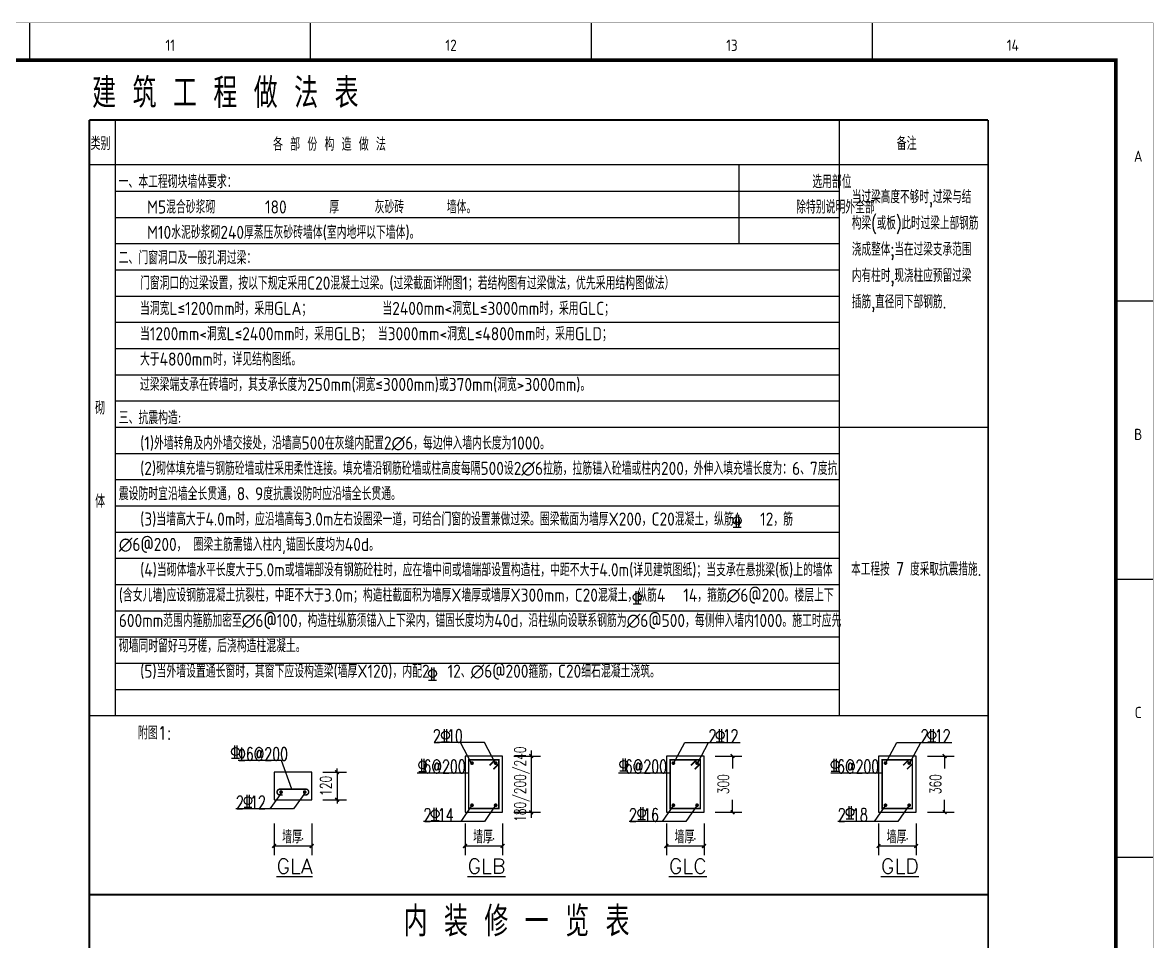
# Model space of a CAD drawing. Extents: x 43191 to 262577, y 21187 to 80637.
# Drawn here: x 118024 to 148221, y 56090 to 80617 of the extents above; entities that cross this region are included whole.
import ezdxf
from ezdxf.enums import TextEntityAlignment as Align

# ---------------------------------------------------------------- set-up
doc = ezdxf.new("R2010")
doc.units = 0
doc.header["$LTSCALE"] = 1000
doc.header["$MEASUREMENT"] = 0
for name, color, linetype in [('BAR', 1, 'Continuous'), ('NOTES', 4, 'Continuous'), ('PUB_DIM', 3, 'Continuous'), ('PUB_TEXT', 7, 'Continuous'), ('工程做法表', 161, 'Continuous')]:
    doc.layers.add(name, color=color, linetype=linetype)
doc.styles.add('BIGFONT', font='geditxt.shx', dxfattribs={"bigfont": 'haiwenhz.shx'})
doc.styles.add('DIM_FONT', font='simplex.shx', dxfattribs={"width": 0.7, "bigfont": 'gbcbig.shx'})
doc.styles.add('HZ', font='geditxt.shx', dxfattribs={"width": 0.7, "bigfont": 'hzfs_1.shx'})
doc.styles.add('ST', font='geditxt.shx', dxfattribs={"width": 0.8})
doc.styles.get("Standard").update_dxf_attribs({"font": 'gbenor.shx', "bigfont": 'gbcbig.shx'})
doc.styles.add('TK', font='GEDITXT.SHX', dxfattribs={"width": 0.85, "height": 3.5, "bigfont": 'DXT.SHX'})
doc.dimstyles.new('DIMN', dxfattribs={"dimtxt": 300, "dimasz": 100, "dimexe": 250, "dimexo": 300, "dimgap": 150, "dimtad": 1, "dimdec": 0, "dimzin": 0, "dimdsep": 46, "dimtxsty": 'DIM_FONT', "dimblk": 'ARCHTICK', "dimcen": 0.09, "dimazin": 2, "dimtfac": 1, "dimtdec": 0, "dimtix": 1, "dimtmove": 2, "dimatfit": 3, "dimfxl": 0, "dimtolj": 1, "dimtzin": 0, "dimarcsym": 0})

# ---------------------------------------------------------------- blocks, each defined once
blk = doc.blocks.new('GEDI_WK_A11')
at = {"color": 3}
for p, q in [((750, 584), (750, 594)), ((825, 584), (825, 594)), ((900, 584), (900, 594)), ((975, 584), (975, 594)), ((1040, 519.75), (1050, 519.75)), ((1040, 445.5), (1050, 445.5)), ((1040, 371.25), (1050, 371.25))]:
    blk.add_line(p, q, dxfattribs=at)
for points, const_width in [([(0, 0), (1050, 0), (1050, 594), (0, 594)], 0.1), ([(25, 10), (1040, 10), (1040, 584), (25, 584)], 1)]:
    blk.add_lwpolyline(points, close=True, dxfattribs=dict(at, const_width=const_width))
for s, p in [('11', (787.5, 588)), ('12', (862.5, 588)), ('13', (937.5, 588)), ('14', (1012.5, 588))]:
    blk.add_text(s, height=3, dxfattribs=at).set_placement(p, align=Align.MIDDLE)
for s, p in [('A', (1046, 556.88)), ('B', (1046, 482.62)), ('C', (1046, 408.38))]:
    blk.add_text(s, height=3, dxfattribs=at).set_placement(p, align=Align.CENTER)
blk = doc.blocks.new('A$C7DF8697A')
blk.add_blockref('GEDI_WK_A11', (0, 0))
at = {"style": 'TK', "width": 0.85}
for tag, height, p in [('PROJECTNAME', 4.75, (985, 44)), ('PHASE', 4, (1027, 44)), ('DRAWINGNAME', 4.75, (995, 31))]:
    blk.add_attdef(tag, text='', height=height, dxfattribs=at).set_placement(p, align=Align.MIDDLE_CENTER)
for tag, p, height in [('APPROVE', (872, 32.75), 3.5), ('DESIGN', (917, 32.75), 3.5), ('REVIEW1', (872, 25.75), 3.5), ('DRAW', (917, 25.75), 3.5), ('REVIEW2', (872, 18.75), 3.5), ('PROPORTION', (917, 18.75), 3.5), ('DRAWINGNUMBER', (967, 18.5), 4), ('CHECK', (872, 11.75), 3.5), ('DATE', (917, 11.75), 3.5), ('VERSION', (1033, 11.75), 3.5)]:
    blk.add_attdef(tag, p, '', height=height, dxfattribs=at)
blk = doc.blocks.new('_ArchTick')
at = {"color": 0, "linetype": 'ByBlock', "const_width": 0.4}
blk.add_lwpolyline([(-0.5, -0.5), (0.5, 0.5)], dxfattribs=at)
blk = doc.blocks.new('*D21')
at = {"layer": 'Defpoints', "color": 0}
for p in [(124739, 59537), (125744, 59537), (125744, 58637)]:
    blk.add_point(p, dxfattribs=at)
at = {"layer": 'PUB_DIM', "color": 0, "lineweight": -2}
for p, q in [((124739, 59237), (124739, 58387)), ((125744, 59237), (125744, 58387)), ((124739, 58637), (125744, 58637))]:
    blk.add_line(p, q, dxfattribs=at)
at = {"layer": 'PUB_DIM', "color": 0, "lineweight": -2, "xscale": 100, "yscale": 100, "zscale": 100, "rotation": 180}
blk.add_blockref('_ArchTick', (124739, 58637), dxfattribs=at)
at = {"layer": 'PUB_DIM', "color": 0, "lineweight": -2, "xscale": 100, "yscale": 100, "zscale": 100}
blk.add_blockref('_ArchTick', (125744, 58637), dxfattribs=at)
at = {"layer": 'PUB_DIM', "color": 0, "insert": (125501, 58967), "char_height": 300, "attachment_point": 5, "style": 'DIM_FONT'}
blk.add_mtext('\\A1;.', dxfattribs=at)
blk = doc.blocks.new('*D22')
at = {"layer": 'Defpoints', "color": 0}
for p in [(129838, 59537), (130843, 59537), (130843, 58637)]:
    blk.add_point(p, dxfattribs=at)
at = {"layer": 'PUB_DIM', "color": 0, "lineweight": -2}
for p, q in [((129838, 59237), (129838, 58387)), ((130843, 59237), (130843, 58387)), ((129838, 58637), (130843, 58637))]:
    blk.add_line(p, q, dxfattribs=at)
at = {"layer": 'PUB_DIM', "color": 0, "lineweight": -2, "xscale": 100, "yscale": 100, "zscale": 100, "rotation": 180}
blk.add_blockref('_ArchTick', (129838, 58637), dxfattribs=at)
at = {"layer": 'PUB_DIM', "color": 0, "lineweight": -2, "xscale": 100, "yscale": 100, "zscale": 100}
blk.add_blockref('_ArchTick', (130843, 58637), dxfattribs=at)
at = {"layer": 'PUB_DIM', "color": 0, "insert": (130600, 58967), "char_height": 300, "attachment_point": 5, "style": 'DIM_FONT'}
blk.add_mtext('\\A1;.', dxfattribs=at)
blk = doc.blocks.new('*D23')
at = {"layer": 'Defpoints', "color": 0}
for p in [(135215, 59537), (136221, 59537), (136221, 58637)]:
    blk.add_point(p, dxfattribs=at)
at = {"layer": 'PUB_DIM', "color": 0, "lineweight": -2}
for p, q in [((135215, 59237), (135215, 58387)), ((136221, 59237), (136221, 58387)), ((135215, 58637), (136221, 58637))]:
    blk.add_line(p, q, dxfattribs=at)
at = {"layer": 'PUB_DIM', "color": 0, "lineweight": -2, "xscale": 100, "yscale": 100, "zscale": 100, "rotation": 180}
blk.add_blockref('_ArchTick', (135215, 58637), dxfattribs=at)
at = {"layer": 'PUB_DIM', "color": 0, "lineweight": -2, "xscale": 100, "yscale": 100, "zscale": 100}
blk.add_blockref('_ArchTick', (136221, 58637), dxfattribs=at)
at = {"layer": 'PUB_DIM', "color": 0, "insert": (135978, 58967), "char_height": 300, "attachment_point": 5, "style": 'DIM_FONT'}
blk.add_mtext('\\A1;.', dxfattribs=at)
blk = doc.blocks.new('*D24')
at = {"layer": 'Defpoints', "color": 0}
for p in [(140880, 59537), (141885, 59537), (141885, 58637)]:
    blk.add_point(p, dxfattribs=at)
at = {"layer": 'PUB_DIM', "color": 0, "lineweight": -2}
for p, q in [((140880, 59237), (140880, 58387)), ((141885, 59237), (141885, 58387)), ((140880, 58637), (141885, 58637))]:
    blk.add_line(p, q, dxfattribs=at)
at = {"layer": 'PUB_DIM', "color": 0, "lineweight": -2, "xscale": 100, "yscale": 100, "zscale": 100, "rotation": 180}
blk.add_blockref('_ArchTick', (140880, 58637), dxfattribs=at)
at = {"layer": 'PUB_DIM', "color": 0, "lineweight": -2, "xscale": 100, "yscale": 100, "zscale": 100}
blk.add_blockref('_ArchTick', (141885, 58637), dxfattribs=at)
at = {"layer": 'PUB_DIM', "color": 0, "insert": (141642, 58967), "char_height": 300, "attachment_point": 5, "style": 'DIM_FONT'}
blk.add_mtext('\\A1;.', dxfattribs=at)
blk = doc.blocks.new('*D25')
at = {"layer": 'Defpoints', "color": 0}
for p in [(125744, 60608), (125744, 59871), (126421, 59871)]:
    blk.add_point(p, dxfattribs=at)
at = {"layer": 'PUB_DIM', "color": 0, "lineweight": -2}
for p, q in [((126421, 60608), (126421, 60708)), ((126044, 60608), (126671, 60608)), ((126421, 60608), (126421, 59871)), ((126044, 59871), (126671, 59871)), ((126421, 59871), (126421, 59771))]:
    blk.add_line(p, q, dxfattribs=at)
at = {"layer": 'PUB_DIM', "color": 0, "lineweight": -2, "xscale": 100, "yscale": 100, "zscale": 100}
for p, rotation in [((126421, 60608), 270), ((126421, 59871), 90)]:
    blk.add_blockref('_ArchTick', p, dxfattribs=dict(at, rotation=rotation))
at = {"layer": 'PUB_DIM', "color": 0, "insert": (126121, 60240), "char_height": 300, "attachment_point": 5, "rotation": 90, "style": 'DIM_FONT'}
blk.add_mtext('\\A1;120', dxfattribs=at)
blk = doc.blocks.new('*D26')
at = {"layer": 'Defpoints', "color": 0}
for p in [(136221, 61037), (136221, 59537), (136982, 59537)]:
    blk.add_point(p, dxfattribs=at)
at = {"layer": 'PUB_DIM', "color": 0, "lineweight": -2}
for p, q in [((136521, 61037), (137232, 61037)), ((136982, 61037), (136982, 60707)), ((136982, 59537), (136982, 59867)), ((136521, 59537), (137232, 59537))]:
    blk.add_line(p, q, dxfattribs=at)
at = {"layer": 'PUB_DIM', "color": 0, "lineweight": -2, "xscale": 100, "yscale": 100, "zscale": 100}
for p, rotation in [((136982, 61037), 90), ((136982, 59537), 270)]:
    blk.add_blockref('_ArchTick', p, dxfattribs=dict(at, rotation=rotation))
at = {"layer": 'PUB_DIM', "color": 0, "insert": (136736, 60287), "char_height": 300, "attachment_point": 5, "rotation": 90, "style": 'DIM_FONT'}
blk.add_mtext('\\A1;300', dxfattribs=at)
blk = doc.blocks.new('*D27')
at = {"layer": 'Defpoints', "color": 0}
for p in [(141885, 61037), (141885, 59537), (142647, 59537)]:
    blk.add_point(p, dxfattribs=at)
at = {"layer": 'PUB_DIM', "color": 0, "lineweight": -2}
for p, q in [((142185, 61037), (142897, 61037)), ((142647, 61037), (142647, 60707)), ((142647, 59537), (142647, 59867)), ((142185, 59537), (142897, 59537))]:
    blk.add_line(p, q, dxfattribs=at)
at = {"layer": 'PUB_DIM', "color": 0, "lineweight": -2, "xscale": 100, "yscale": 100, "zscale": 100}
for p, rotation in [((142647, 61037), 90), ((142647, 59537), 270)]:
    blk.add_blockref('_ArchTick', p, dxfattribs=dict(at, rotation=rotation))
at = {"layer": 'PUB_DIM', "color": 0, "insert": (142401, 60287), "char_height": 300, "attachment_point": 5, "rotation": 90, "style": 'DIM_FONT'}
blk.add_mtext('\\A1;360', dxfattribs=at)

msp = doc.modelspace()

# ---------------------------------------------------------------- linework, layer by layer
at = {"color": 3}
for points in [[(129837.9, 59536.7), (130843, 59536.7), (130843, 61036.7), (129837.9, 61036.7)], [(135215.4, 59536.7), (136220.6, 59536.7), (136220.6, 61036.7), (135215.4, 61036.7)], [(140880.1, 59536.7), (141885.3, 59536.7), (141885.3, 61036.7), (140880.1, 61036.7)], [(124738.8, 59871.4), (125743.9, 59871.4), (125743.9, 60608.3), (124738.8, 60608.3)]]:
    msp.add_lwpolyline(points, close=True, dxfattribs=at)
at = {"layer": 'BAR', "color": 3, "const_width": 40}
for points in [[(129937.9, 59636.7), (130743, 59636.7), (130743, 60936.7), (129937.9, 60936.7)], [(135315.4, 59636.7), (136120.6, 59636.7), (136120.6, 60936.7), (135315.4, 60936.7)], [(140980.1, 59636.7), (141785.3, 59636.7), (141785.3, 60936.7), (140980.1, 60936.7)]]:
    msp.add_lwpolyline(points, close=True, dxfattribs=at)
at = {"layer": 'BAR', "color": 3, "const_width": 50}
for points in [[(129999.5, 60849.8, 1), (130049.5, 60849.8, 1)], [(130681.4, 60849.8, -1), (130631.4, 60849.8, -1)], [(135377, 60849.8, 1), (135427, 60849.8, 1)], [(136059, 60849.8, -1), (136009, 60849.8, -1)], [(141041.7, 60849.8, 1), (141091.7, 60849.8, 1)], [(141723.7, 60849.8, -1), (141673.7, 60849.8, -1)], [(124900.4, 60074.7, -1), (124950.4, 60074.7, -1)], [(125582.3, 60074.7, 1), (125532.3, 60074.7, 1)], [(129999.5, 59723.6, -1), (130049.5, 59723.6, -1)], [(130681.4, 59723.6, 1), (130631.4, 59723.6, 1)], [(135377, 59723.6, -1), (135427, 59723.6, -1)], [(136059, 59723.6, 1), (136009, 59723.6, 1)], [(141041.7, 59723.6, -1), (141091.7, 59723.6, -1)], [(141723.7, 59723.6, 1), (141673.7, 59723.6, 1)]]:
    msp.add_lwpolyline(points, format="xyb", close=True, dxfattribs=at)
at = {"layer": 'BAR', "color": 3, "const_width": 40}
for points in [[(130642.8, 60936.7), (130494.4, 60788.3)], [(130743, 60832.2), (130596.8, 60685.9)], [(136020.4, 60936.7), (135872, 60788.3)], [(136120.6, 60832.2), (135974.3, 60685.9)], [(141685, 60936.7), (141536.6, 60788.3)], [(141785.3, 60832.2), (141639, 60685.9)]]:
    msp.add_lwpolyline(points, dxfattribs=at)
msp.add_lwpolyline([(124971.4, 59998.8), (124896.7, 59998.8, -0.9975639), (124896.2, 60154.2, -0.0015201), (124896.5, 60154.2), (125586.1, 60154.2, -0.0013339), (125586.4, 60154.2, -0.9978618), (125586, 59998.8), (125511.3, 59998.8)], format="xyb", dxfattribs=at)
at = {"layer": 'NOTES', "color": 3}
for p, q in [((130354.5, 61398.4), (129081.4, 61398.4)), ((130015.7, 60842.6), (129715.7, 61398.4)), ((130654.5, 60842.6), (130354.5, 61398.4)), ((135404, 60842.6), (135704, 61398.4)), ((135704, 61398.4), (137186.3, 61398.4)), ((136042.8, 60842.6), (136342.8, 61398.4)), ((141068.6, 60842.6), (141368.6, 61398.4)), ((141368.6, 61398.4), (142840.1, 61398.4)), ((141707.5, 60842.6), (142007.5, 61398.4)), ((124939.9, 60917.3), (123776.6, 60917.3)), ((125215, 60154.2), (124939.9, 60917.3)), ((129937.9, 60582.5), (128563.4, 60582.5)), ((135315.4, 60582.5), (133940.9, 60582.5)), ((140980.1, 60582.5), (139605.6, 60582.5)), ((124925.4, 60049.7), (124625.4, 59625.6)), ((125557.3, 60049.7), (125257.3, 59625.6)), ((125257.3, 59625.6), (123721.9, 59625.6)), ((130024.5, 59723.6), (129724.5, 59290.8)), ((130656.4, 59723.6), (130356.4, 59290.8)), ((135402, 59723.6), (135102, 59290.8)), ((136034, 59723.6), (135734, 59290.8)), ((141066.7, 59723.6), (140766.7, 59290.8)), ((141698.7, 59723.6), (141398.7, 59290.8)), ((130356.4, 59290.8), (128732.4, 59290.8)), ((135734, 59290.8), (134218.8, 59290.8)), ((141398.7, 59290.8), (139793.8, 59290.8))]:
    msp.add_line(p, q, dxfattribs=at)
at = {"layer": 'PUB_DIM'}
for p, q in [((131143, 61036.7), (131854.7, 61036.7)), ((131604.7, 61186.7), (131604.7, 59386.7)), ((131143, 59536.7), (131854.7, 59536.7))]:
    msp.add_line(p, q, dxfattribs=at)
at = {"layer": 'PUB_TEXT'}
for p, q in [((137076.5, 67479.3), (137076.5, 67146.8)), ((137139.5, 67479.3), (137139.5, 67146.8)), ((137003, 67146.8), (137213, 67146.8)), ((134403.5, 65437.3), (134403.5, 65104.8)), ((134466.5, 65437.3), (134466.5, 65104.8)), ((134330, 65104.8), (134540, 65104.8)), ((128939.5, 63397.3), (128939.5, 63064.8)), ((129002.5, 63397.3), (129002.5, 63064.8)), ((128866, 63064.8), (129076, 63064.8)), ((129285.2, 61750.8), (129285.2, 61418.3)), ((129348.2, 61750.8), (129348.2, 61418.3)), ((136621.2, 61750.8), (136621.2, 61418.3)), ((136684.2, 61750.8), (136684.2, 61418.3)), ((142273.2, 61752.8), (142273.2, 61420.3)), ((142336.2, 61752.8), (142336.2, 61420.3)), ((123680.2, 61314.8), (123680.2, 60982.3)), ((123743.2, 61314.8), (123743.2, 60982.3)), ((129211.7, 61418.3), (129421.7, 61418.3)), ((136547.7, 61418.3), (136757.7, 61418.3)), ((142199.7, 61420.3), (142409.7, 61420.3)), ((123606.7, 60982.3), (123816.7, 60982.3)), ((128676.2, 60958.8), (128676.2, 60626.3)), ((128739.2, 60958.8), (128739.2, 60626.3)), ((134050.2, 60973.8), (134050.2, 60641.3)), ((134113.2, 60973.8), (134113.2, 60641.3)), ((139688.2, 60966.8), (139688.2, 60634.3)), ((139751.2, 60966.8), (139751.2, 60634.3)), ((128602.7, 60626.3), (128812.7, 60626.3)), ((133976.7, 60641.3), (134186.7, 60641.3)), ((139614.7, 60634.3), (139824.7, 60634.3)), ((124012.2, 60003.8), (124012.2, 59671.3)), ((124075.2, 60003.8), (124075.2, 59671.3)), ((123938.7, 59671.3), (124148.7, 59671.3)), ((129009.2, 59652.8), (129009.2, 59320.3)), ((129072.2, 59652.8), (129072.2, 59320.3)), ((134523.2, 59671.8), (134523.2, 59339.3)), ((134586.2, 59671.8), (134586.2, 59339.3)), ((140087.2, 59696.8), (140087.2, 59364.3)), ((140150.2, 59696.8), (140150.2, 59364.3)), ((128935.7, 59320.3), (129145.7, 59320.3)), ((134449.7, 59339.3), (134659.7, 59339.3)), ((140013.7, 59364.3), (140223.7, 59364.3))]:
    msp.add_line(p, q, dxfattribs=at)
for centre in [(137108, 67321.8), (134435, 65279.8), (128971, 63239.8), (129316.7, 61593.3), (136652.7, 61593.3), (142304.7, 61595.3), (123711.7, 61157.3), (128707.7, 60801.3), (134081.7, 60816.3), (139719.7, 60809.3), (124043.7, 59846.3), (129040.7, 59495.3), (134554.7, 59514.3), (140118.7, 59539.3)]:
    msp.add_circle(centre, 105, dxfattribs=at)
at = {"layer": '工程做法表', "const_width": 50}
for points in [[(143807.5, 78018.1), (119807.5, 78018.1)], [(143807.5, 78018.1), (143807.5, 29091.5), (119807.5, 29091.5), (119807.5, 78018.1)], [(119804.8, 57336.8), (143807.5, 57336.8)], [(119804.8, 57336.8), (143804.8, 57336.8)]]:
    msp.add_lwpolyline(points, dxfattribs=at)
at = {"layer": '工程做法表'}
for points in [[(120494.8, 78018.1), (120494.8, 62118.1)], [(139832.5, 78018.1), (139832.5, 62118.1)], [(143807.4, 76818.1), (119807.4, 76818.1)], [(137152.5, 76818.1), (137152.5, 74718.1)], [(120499.1, 76118.1), (139832.5, 76118.1)], [(120499.1, 75418.1), (139832.5, 75418.1)], [(120499.1, 74718.1), (139832.5, 74718.1)], [(120499.1, 74018.1), (139832.5, 74018.1)], [(120499.1, 73318.1), (139832.5, 73318.1)], [(120499.1, 72618.1), (139832.5, 72618.1)], [(120499.1, 71918.1), (139832.5, 71918.1)], [(120499.1, 71218.1), (139832.5, 71218.1)], [(120499.1, 70518.1), (139832.5, 70518.1)], [(120499.1, 69818.1), (143807.5, 69818.1)], [(120499.1, 69118.1), (139832.5, 69118.1)], [(120499.1, 68418.1), (139832.5, 68418.1)], [(120499.1, 67718.1), (139832.5, 67718.1)], [(120499.1, 67018.1), (139832.5, 67018.1)], [(120499.1, 66318.1), (139832.5, 66318.1)], [(120499.1, 65618.1), (139832.5, 65618.1)], [(120499.1, 64918.1), (139832.5, 64918.1)], [(120499.1, 64218.1), (139832.5, 64218.1)], [(120499.1, 63518.1), (139832.5, 63518.1)], [(120499.1, 62818.1), (139832.5, 62818.1)], [(119807.4, 62118.1), (143807.4, 62118.1)]]:
    msp.add_lwpolyline(points, dxfattribs=at)

# ---------------------------------------------------------------- block references
at = {"xscale": 100, "yscale": 100, "zscale": 100}
msp.add_blockref('A$C7DF8697A', (43215.8, 21212.3), dxfattribs=at)
at = {"layer": 'PUB_DIM', "xscale": 100, "yscale": 100, "zscale": 100}
for p, rotation in [((131604.7, 61036.7), 90), ((131604.7, 59536.7), 270)]:
    msp.add_blockref('_ArchTick', p, dxfattribs=dict(at, rotation=rotation))

# ---------------------------------------------------------------- texts
at = {"layer": 'NOTES', "color": 3, "style": 'ST'}
for s, p in [('%%uGLA', (124804.6, 57897.5)), ('%%UGLB', (129903.7, 57897.5)), ('%%UGLC', (135281.3, 57897.5)), ('%%UGLD', (140946, 57897.5))]:
    msp.add_text(s, height=400, dxfattribs=at).set_placement(p)
at = {"layer": 'PUB_DIM', "color": 7, "insert": (131358.4, 60286.7), "char_height": 300, "attachment_point": 5, "rotation": 90, "style": 'DIM_FONT'}
msp.add_mtext('\\A1;180/200/240', dxfattribs=at)
at = {"layer": 'PUB_TEXT', "style": 'HZ'}
for s, height, width, p in [('建 筑 工 程 做 法 表 ', 800, 0.8, (119881, 78337.3)), ('2 10', 350, 0.7, (128980.7, 61398.4)), ('2 12', 350, 0.7, (136342.8, 61398.4)), ('2 12', 350, 0.7, (142007.5, 61398.4)), ('%%1316@200', 350, 0.7, (123776.6, 60917.3)), (' 6@200', 350, 0.7, (128563.4, 60582.5)), (' 6@200', 350, 0.7, (133940.9, 60582.5)), (' 6@200', 350, 0.7, (139605.6, 60582.5)), ('2 12', 350, 0.7, (123721.9, 59625.6)), ('2 14', 350, 0.7, (128732.4, 59290.8)), ('2 16', 350, 0.7, (134218.8, 59290.8)), ('2 18', 350, 0.7, (139794, 59290.8)), (' 内 装 修 一 览 表 ', 800, 0.8, (127758.3, 56222.3))]:
    msp.add_text(s, height=height, dxfattribs=dict(at, width=width)).set_placement(p)
at = {"layer": 'PUB_TEXT', "linetype": 'Continuous', "style": 'BIGFONT', "width": 0.8}
for s, p in [('类别', (120105.2, 77216.1)), ('备注', (141631.1, 77216.1)), ('砌', (120093.5, 70153.1)), ('体', (120093.5, 67665))]:
    msp.add_text(s, height=350, dxfattribs=at).set_placement(p, align=Align.CENTER)
for s, p in [('各 部 份 构 造 做 法', (124711.4, 77195)), ('附图1:', (121104.6, 61479.9)), ('墙厚', (124955.2, 58705.6)), ('墙厚', (130054.3, 58705.6)), ('墙厚', (135431.9, 58705.6)), ('墙厚', (141096.6, 58705.6))]:
    msp.add_text(s, height=350, dxfattribs=at).set_placement(p)
at = {"layer": 'PUB_TEXT', "linetype": 'Continuous', "char_height": 350, "attachment_point": 1}
for s, insert, width, line_spacing_factor, style in [('\\A1;{\\Fgbenor,gbcbig|c134;一、本工程砌块墙体要求：                                                                                 选用部位\\P    M5混合砂浆砌 \\C6;      180      \\C256;厚     灰砂砖      墙体。                                             除特别说明外全部\\P    M10水泥砂浆砌240厚蒸压灰砂砖墙体(室内地坪以下墙体)。\\P二、门窗洞口及一般孔洞过梁：  \\P   门窗洞口的过梁设置，按以下规定采用C20混凝土过梁。(过梁截面详附图1；若结构图有过梁做法，优先采用结构图做法）  \\P   当洞宽L≤1200mm时，采用GLA；          当2400mm<洞宽L≤3000mm时，采用GLC；\\P   当1200mm<洞宽L≤2400mm时，采用GLB； 当3000mm<洞宽L≤4800mm时，采用GLD； \\P   大于4800mm时，详见结构图纸。\\P   过梁梁端支承在砖墙时，其支承长度为250mm(洞宽≤3000mm)或370mm(洞宽>3000mm)。}', (120589, 76546.9), 19243.407, 1.16, 'BIGFONT'), ('当过梁高度不够时,过梁与结构梁(或板)此时过梁上部钢筋浇成整体;当在过梁支承范围内有柱时,现浇柱应预留过梁插筋,直径同下部钢筋.', (140169, 76142.2), 3394.279, 1.2, 'HZ'), ('\\A1;{\\Fgbenor,gbcbig|c134;\\W1;三、抗震构造:\\P   (1)外墙转角及内外墙交接处，沿墙高500在灰缝内配置2∅6，每边伸入墙内长度为1000。\\P   (2)砌体填充墙与钢筋砼墙或柱采用柔性连接。填充墙沿钢筋砼墙或柱高度每隔\\C6;500\\C256;设2∅6拉筋，拉筋锚入砼墙或柱内200，外伸入填充墙长度为：6、7度抗震设防时宜沿墙全长贯通，8、9度抗震设防时应沿墙全长贯通。 \\P   (3)当墙高大于4.0m时，应沿墙高每3.0m左右设圈梁一道，可结合门窗的设置兼做过梁。圈梁截面为墙厚X200，C20混凝土，纵筋4\\Fgeditxt,dxt|c134;  \\Fgbenor,gbcbig|c134;12，筋∅6@200， 圈梁主筋需锚入柱内,锚固长度均为40d。\\P   (4)当砌体墙水平长度大于5.0m或墙端部没有钢筋砼柱时，应在墙中间或墙端部设置构造柱，中距不大于4.0m(详见建筑图纸)；当支承在悬挑梁(板)上的墙体(含女儿墙)应设钢筋混凝土抗裂柱，中距不大于3.0m；构造柱截面积为墙厚X墙厚或墙厚X300mm，C20混凝土，纵筋4\\Fgeditxt,dxt|c134;  \\Fgbenor,gbcbig|c134;14，箍筋∅6@200。楼层上下600mm范围内箍筋加密至∅6@100，构造柱纵筋须锚入上下梁内，锚固长度均为40d，沿柱纵向设联系钢筋为∅6@500，每侧伸入墙内1000。施工时应先砌墙同时留好马牙槎，后浇构造柱混凝土。\\P   (5)当外墙设置通长窗时，其窗下应设构造梁(墙厚X120)，内配2\\Fgeditxt,dxt|c134;  \\Fgbenor,gbcbig|c134;12、∅6@200箍筋，C20细石混凝土浇筑。}', (120593.3, 70245.9), 19243.407, 1.16, 'BIGFONT'), ('本工程按 {\\C6;7} 度采取抗震措施.', (140149.5, 66204.2), 3394.279, 1.2, 'HZ')]:
    msp.add_mtext(s, dxfattribs=dict(at, insert=insert, width=width, line_spacing_factor=line_spacing_factor, style=style))

# ---------------------------------------------------------------- dimensions: what is measured, and where the dimension line sits
at = {"layer": 'PUB_DIM'}
for base, p1, p2, text, picture, middle in [((136982.2, 59536.7), (136220.6, 61036.7), (136220.6, 59536.7), '300', '*D26', (136735.9, 60286.7)), ((142646.9, 59536.7), (141885.3, 61036.7), (141885.3, 59536.7), '360', '*D27', (142400.6, 60286.7))]:
    dim = msp.add_linear_dim(base=base, p1=p1, p2=p2, angle=270, text=text, dimstyle='DIMN', dxfattribs=at)
    dim.commit()
    dim.dimension.update_dxf_attribs({"geometry": picture, "text_midpoint": middle, "dimtype": 128})
dim = msp.add_linear_dim(base=(126420.6, 59871.4), p1=(125743.9, 60608.3), p2=(125743.9, 59871.4), angle=270, text='120', dimstyle='DIMN', dxfattribs=at)
dim.commit()
dim.dimension.update_dxf_attribs({"geometry": '*D25', "text_midpoint": (126120.6, 60239.9)})
for base, p1, p2, picture, middle in [((125743.9, 58636.5), (124738.8, 59536.7), (125743.9, 59536.7), '*D21', (125500.9, 58966.5)), ((130843, 58636.5), (129837.9, 59536.7), (130843, 59536.7), '*D22', (130600, 58966.5)), ((136220.6, 58636.5), (135215.4, 59536.7), (136220.6, 59536.7), '*D23', (135977.6, 58966.5)), ((141885.3, 58636.5), (140880.1, 59536.7), (141885.3, 59536.7), '*D24', (141642.2, 58966.5))]:
    dim = msp.add_linear_dim(base=base, p1=p1, p2=p2, text='.', dimstyle='DIMN', dxfattribs=at)
    dim.commit()
    dim.dimension.update_dxf_attribs({"geometry": picture, "text_midpoint": middle, "dimtype": 128})

doc.saveas('drawing.dxf')
